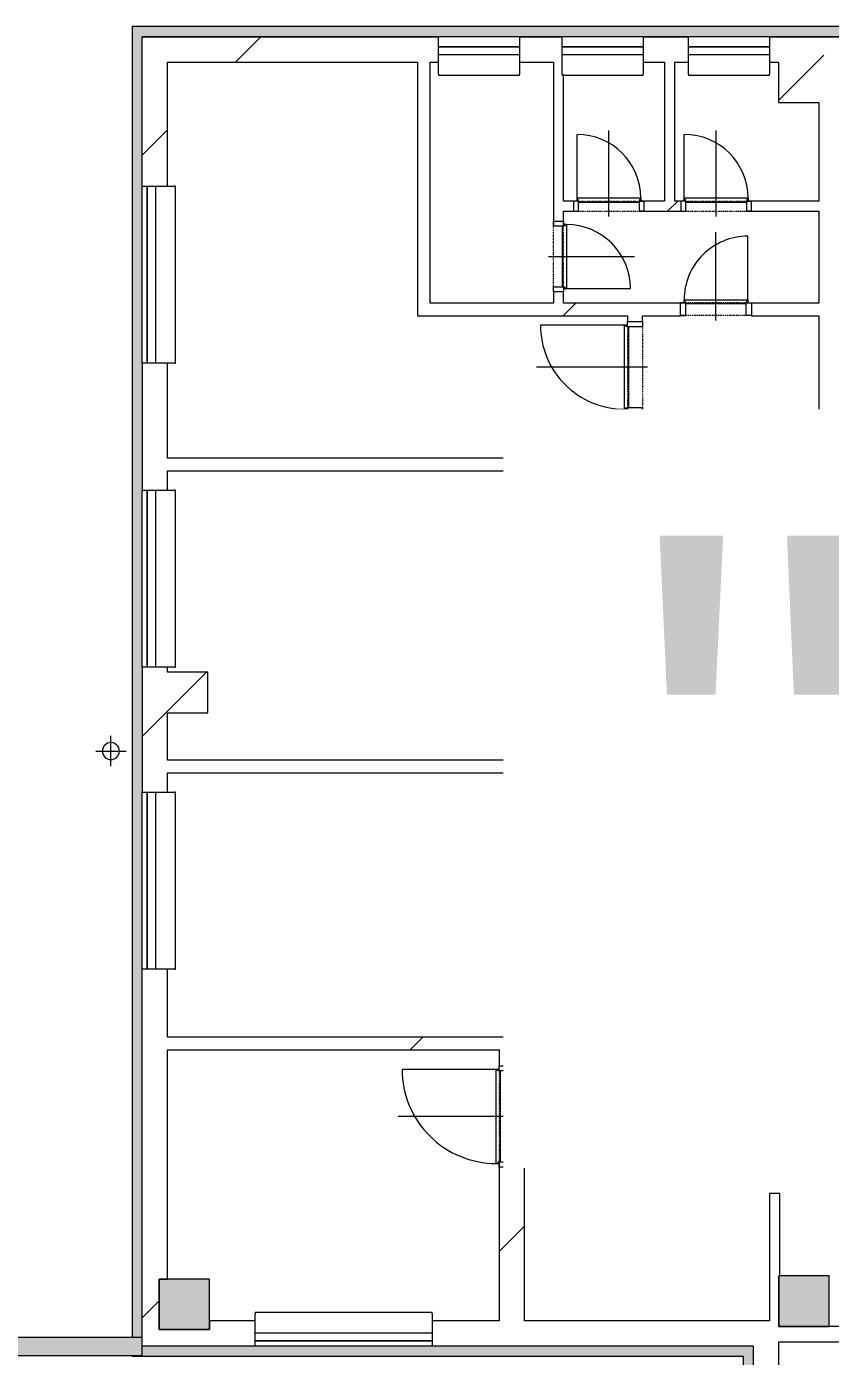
# Model space of a CAD drawing. Header units: millimetres. Extents: x -19993 to 479964, y -45352 to 20466.
# Drawn here: x 321371 to 329316, y -4239 to 8910 of the extents above; entities that cross this region are included whole.
import ezdxf

# ---------------------------------------------------------------- set-up
doc = ezdxf.new("R2010")
doc.units = ezdxf.units.MM
doc.linetypes.add('Čerchovaná se dvěma tečkami', pattern=[2.59, 1, -0.53, 0, -0.53, 0, -0.53])
for name, color, linetype, lineweight in [('A-DOOR', 31, 'Continuous', 9), ('A-DOOR-FRAM', 31, 'Continuous', 9), ('A-GENM', 13, 'Continuous', 9), ('A-GLAZ', 151, 'Continuous', 9), ('A-WALL', 113, 'Continuous', 9), ('A-WALL-PATT', 111, 'Continuous', 25), ('G-ANNO-TEXT', 231, 'Continuous', 9), ('P-PIPE', 3, 'Continuous', 9), ('P-PIPE-CNTR', 3, 'Continuous', 9), ('S-COLS', 52, 'Continuous', 9)]:
    doc.layers.add(name, color=color, linetype=linetype, lineweight=lineweight)
doc.styles.add('Arial_1', font='arial.ttf', dxfattribs={"height": 5000})
pattern_1 = [(45, (312002, 0), (-7184.2, 7184.2), []), (45, (314875, -3e-12), (-7184.2, 7184.2), []), (45, (320623, -7e-12), (-4310.5, 10058), [4064, -2032, 67, -1965])]
pattern_2 = [(45, (312002, 0), (-7184.2, 7184.2), []), (45, (314875, -3e-12), (-7184.2, 7184.2), []), (45, (320623, -8e-12), (-4310.5, 10058), [4064, -2032, 67, -1965])]
pattern_3 = [(45, (312002, 0), (-7184, 7184), []), (45, (314875, 0), (-7184, 7184), []), (45, (320623, 0), (-4310.5, 10058), [4064, -2032, 67, -1965])]

# ---------------------------------------------------------------- blocks, each defined once
blk = doc.blocks.new('OKNO_2k_ - OKNO_2k_1750 x 1750-1963716-Mapka _ závislý 16')
at = {"layer": 'A-GLAZ'}
for p, q in [((-875, 126), (875, 126)), ((-875, 75), (-875, 126)), ((875, 75), (-875, 75)), ((-875, 75), (875, 75)), ((-875, -5), (-875, 75)), ((875, 126), (875, 75)), ((875, 75), (875, -5)), ((875, -5), (-875, -5))]:
    blk.add_line(p, q, dxfattribs=at)
blk = doc.blocks.new('OKNO_1k - OKNO_1k_800x900-2034288-Mapka _ závislý 16')
at = {"layer": 'A-GLAZ'}
for p, q in [((-400, 126), (400, 126)), ((-400, 25), (-400, 126)), ((400, 25), (-400, 25)), ((-400, 25), (400, 25)), ((-400, -55), (-400, 25)), ((400, 126), (400, 25)), ((400, 25), (400, -55)), ((400, -55), (-400, -55))]:
    blk.add_line(p, q, dxfattribs=at)
blk = doc.blocks.new('parapet s nosem_vnitní - parapet s nosem_vnitní-1280353-Mapka _ závislý 16')
at = {"layer": 'A-GENM'}
for p, q in [((-400, -190), (-400, 0)), ((400, 0), (400, -190)), ((-400, -190), (-400, -200)), ((-400, -200), (400, -200)), ((-400, -200), (400, -200)), ((400, -200), (400, -190))]:
    blk.add_line(p, q, dxfattribs=at)
blk = doc.blocks.new('OKNO_1k - OKNO_1k_800x900-2034289-Mapka _ závislý 16')
at = {"layer": 'A-GLAZ'}
for p, q in [((-400, 126), (400, 126)), ((-400, 25), (-400, 126)), ((400, 25), (-400, 25)), ((-400, 25), (400, 25)), ((-400, -55), (-400, 25)), ((400, 126), (400, 25)), ((400, 25), (400, -55)), ((400, -55), (-400, -55))]:
    blk.add_line(p, q, dxfattribs=at)
blk = doc.blocks.new('Betonový čtvercový sloup - 400 x 400-V106-Mapka _ závislý 16')
at = {"layer": 'S-COLS'}
h = blk.add_hatch(dxfattribs=at)
h.set_pattern_fill('FP_157', color=256, style=0, pattern_type=2)
h.set_pattern_definition([(45, (-16971, -2366), (-7184, 7184), []), (45, (-14098, -2366), (-7184, 7184), []), (45, (-8350, -2366), (-4311, 10058), [4064, -2032, 67, -1965])])
h.paths.add_polyline_path([(-200, -200), (200, -200), (200, 200), (-200, 200)])
for p, q in [((200, 200), (-200, 200)), ((-200, 200), (-200, -200)), ((200, -200), (200, 200)), ((-200, -200), (200, -200))]:
    blk.add_line(p, q, dxfattribs=at)
blk = doc.blocks.new('parapet s nosem_vnitní - parapet s nosem_vnitní-1501804-Mapka _ závislý 16')
at = {"layer": 'A-GENM'}
for p, q in [((-875, -190), (-875, 0)), ((875, 0), (875, -190)), ((-875, -190), (-875, -200)), ((-875, -200), (875, -200)), ((-875, -200), (875, -200)), ((875, -200), (875, -190))]:
    blk.add_line(p, q, dxfattribs=at)
blk = doc.blocks.new('DVERE_1k_oblozka - DD03_01_800x1970_koupelna-1549494-Mapka _ závislý 16')
at = {"layer": 'A-DOOR'}
for p, q in [((-450, 78), (-400, 78)), ((-450, -72), (-450, 78)), ((-400, 78), (-400, -72)), ((0, 128), (0, -972)), ((400, 78), (450, 78)), ((400, -72), (400, 78)), ((450, 78), (450, -72)), ((-400, -72), (-450, -72)), ((-415, -72), (-415, -932)), ((-415, -87), (-400, -87)), ((-415, -102), (-415, -87)), ((415, -102), (-415, -102)), ((-400, -62), (400, -62)), ((305, -102), (-305, -102)), ((450, -72), (400, -72)), ((400, -87), (415, -87)), ((415, -102), (415, -72)), ((415, -87), (415, -102))]:
    blk.add_line(p, q, dxfattribs=at)
at = {"layer": 'A-DOOR', "linetype": 'Čerchovaná se dvěma tečkami'}
for p, q in [((-400, 78), (400, 78)), ((-400, -72), (400, -72))]:
    blk.add_line(p, q, dxfattribs=at)
at = {"layer": 'A-DOOR'}
blk.add_arc((-415, -102), 830, 270, 0, dxfattribs=at)
at = {"layer": 'A-DOOR-FRAM'}
for p, q in [((-450, 78), (-400, 78)), ((-400, 78), (-400, -72)), ((400, -72), (400, 78)), ((450, 78), (400, 78)), ((-400, -72), (-450, -72)), ((400, -72), (450, -72))]:
    blk.add_line(p, q, dxfattribs=at)
blk = doc.blocks.new('DVERE_1k_oblozka - DD03_01_600x1970_koupelna-1940558-Mapka _ závislý 16')
at = {"layer": 'A-DOOR'}
for p, q in [((-350, 65), (-300, 65)), ((-350, -60), (-350, 65)), ((-300, 65), (-300, -60)), ((0, 115), (0, -760)), ((300, 65), (350, 65)), ((300, -60), (300, 65)), ((350, 65), (350, -60)), ((-300, -60), (-350, -60)), ((-315, -60), (-315, -720)), ((-315, -75), (-300, -75)), ((-315, -90), (-315, -75)), ((315, -90), (-315, -90)), ((-300, -50), (300, -50)), ((205, -90), (-205, -90)), ((350, -60), (300, -60)), ((300, -75), (315, -75)), ((315, -90), (315, -60)), ((315, -75), (315, -90))]:
    blk.add_line(p, q, dxfattribs=at)
at = {"layer": 'A-DOOR', "linetype": 'Čerchovaná se dvěma tečkami'}
for p, q in [((-300, 65), (300, 65)), ((-300, -60), (300, -60))]:
    blk.add_line(p, q, dxfattribs=at)
at = {"layer": 'A-DOOR'}
blk.add_arc((-315, -90), 630, 270, 0, dxfattribs=at)
at = {"layer": 'A-DOOR-FRAM'}
for p, q in [((-350, 65), (-300, 65)), ((-300, 65), (-300, -60)), ((300, -60), (300, 65)), ((350, 65), (300, 65)), ((-300, -60), (-350, -60)), ((300, -60), (350, -60))]:
    blk.add_line(p, q, dxfattribs=at)
blk = doc.blocks.new('DVERE_1k_oblozka - DD03_01_600x1970_koupelna-1549500-Mapka _ závislý 16')
at = {"layer": 'A-DOOR'}
for p, q in [((-315, 47), (-315, 707)), ((0, -103), (0, 747)), ((-300, 47), (-350, 47)), ((-350, 47), (-350, -53)), ((315, 77), (-315, 77)), ((-315, 77), (-315, 62)), ((-315, 62), (-300, 62)), ((-300, -53), (-300, 47)), ((-300, 37), (300, 37)), ((205, 77), (-205, 77)), ((300, 62), (315, 62)), ((350, 47), (300, 47)), ((300, 47), (300, -53)), ((315, 62), (315, 77)), ((315, 77), (315, 47)), ((350, -53), (350, 47)), ((-350, -53), (-300, -53)), ((300, -53), (350, -53))]:
    blk.add_line(p, q, dxfattribs=at)
at = {"layer": 'A-DOOR', "linetype": 'Čerchovaná se dvěma tečkami'}
for p, q in [((-300, 47), (300, 47)), ((-300, -53), (300, -53))]:
    blk.add_line(p, q, dxfattribs=at)
at = {"layer": 'A-DOOR'}
blk.add_arc((-315, 77), 630, 360, 90, dxfattribs=at)
at = {"layer": 'A-DOOR-FRAM'}
for p, q in [((-300, 47), (-350, 47)), ((-300, -53), (-300, 47)), ((300, 47), (300, -53)), ((300, 47), (350, 47)), ((-350, -53), (-300, -53)), ((350, -53), (300, -53))]:
    blk.add_line(p, q, dxfattribs=at)
blk = doc.blocks.new('DVERE_1k_oblozka - DD03_01_600x1970_koupelna-1549499-Mapka _ závislý 16')
at = {"layer": 'A-DOOR'}
for p, q in [((-350, 53), (-300, 53)), ((-350, -47), (-350, 53)), ((-300, 53), (-300, -47)), ((0, 103), (0, -747)), ((300, 53), (350, 53)), ((300, -47), (300, 53)), ((350, 53), (350, -47)), ((-300, -47), (-350, -47)), ((-315, -47), (-315, -707)), ((-315, -62), (-300, -62)), ((-315, -77), (-315, -62)), ((315, -77), (-315, -77)), ((-300, -37), (300, -37)), ((205, -77), (-205, -77)), ((350, -47), (300, -47)), ((300, -62), (315, -62)), ((315, -77), (315, -47)), ((315, -62), (315, -77))]:
    blk.add_line(p, q, dxfattribs=at)
at = {"layer": 'A-DOOR', "linetype": 'Čerchovaná se dvěma tečkami'}
for p, q in [((-300, 53), (300, 53)), ((-300, -47), (300, -47))]:
    blk.add_line(p, q, dxfattribs=at)
at = {"layer": 'A-DOOR'}
blk.add_arc((-315, -77), 630, 270, 0, dxfattribs=at)
at = {"layer": 'A-DOOR-FRAM'}
for p, q in [((-350, 53), (-300, 53)), ((-300, 53), (-300, -47)), ((300, -47), (300, 53)), ((350, 53), (300, 53)), ((-300, -47), (-350, -47)), ((300, -47), (350, -47))]:
    blk.add_line(p, q, dxfattribs=at)
blk = doc.blocks.new('DVERE_1k_oblozka - DD03_01_800x1970_koupelna-1941344-Mapka _ závislý 16')
at = {"layer": 'A-DOOR'}
for p, q in [((0, 178), (0, -1022)), ((-450, 128), (-400, 128)), ((-450, -122), (-450, 128)), ((-400, 128), (-400, -122)), ((400, 128), (450, 128)), ((400, -122), (400, 128)), ((450, 128), (450, -122)), ((-400, -122), (-450, -122)), ((-415, -122), (-415, -982)), ((-400, -112), (400, -112)), ((450, -122), (400, -122)), ((415, -152), (415, -122)), ((-415, -137), (-400, -137)), ((-415, -152), (-415, -137)), ((415, -152), (-415, -152)), ((305, -152), (-305, -152)), ((400, -137), (415, -137)), ((415, -137), (415, -152))]:
    blk.add_line(p, q, dxfattribs=at)
at = {"layer": 'A-DOOR', "linetype": 'Čerchovaná se dvěma tečkami'}
for p, q in [((-400, 128), (400, 128)), ((-400, -122), (400, -122))]:
    blk.add_line(p, q, dxfattribs=at)
at = {"layer": 'A-DOOR'}
blk.add_arc((-415, -152), 830, 270, 0, dxfattribs=at)
at = {"layer": 'A-DOOR-FRAM'}
for p, q in [((-450, 128), (-400, 128)), ((-400, 128), (-400, -122)), ((400, -122), (400, 128)), ((450, 128), (400, 128)), ((-400, -122), (-450, -122)), ((400, -122), (450, -122))]:
    blk.add_line(p, q, dxfattribs=at)
blk = doc.blocks.new('DVERE_1k_oblozka - DD03_01_900x1970-1941784-Mapka _ závislý 16')
at = {"layer": 'A-DOOR'}
for p, q in [((0, 178), (0, -1122)), ((-500, 128), (-450, 128)), ((-500, -122), (-500, 128)), ((-450, 128), (-450, -122)), ((450, 128), (500, 128)), ((450, -122), (450, 128)), ((500, 128), (500, -122)), ((-450, -122), (-500, -122)), ((-465, -122), (-465, -1082)), ((-450, -112), (450, -112)), ((500, -122), (450, -122)), ((465, -152), (465, -122)), ((-465, -137), (-450, -137)), ((-465, -152), (-465, -137)), ((465, -152), (-465, -152)), ((355, -152), (-355, -152)), ((450, -137), (465, -137)), ((465, -137), (465, -152))]:
    blk.add_line(p, q, dxfattribs=at)
at = {"layer": 'A-DOOR', "linetype": 'Čerchovaná se dvěma tečkami'}
for p, q in [((-450, 128), (450, 128)), ((-450, -122), (450, -122))]:
    blk.add_line(p, q, dxfattribs=at)
at = {"layer": 'A-DOOR'}
blk.add_arc((-465, -152), 930, 270, 0, dxfattribs=at)
at = {"layer": 'A-DOOR-FRAM'}
for p, q in [((-500, 128), (-450, 128)), ((-450, 128), (-450, -122)), ((450, -122), (450, 128)), ((500, 128), (450, 128)), ((-450, -122), (-500, -122)), ((450, -122), (500, -122))]:
    blk.add_line(p, q, dxfattribs=at)
blk = doc.blocks.new('DVERE_1k_oblozka - DD03_01_800x1970_koupelna-2042788-Mapka _ závislý 16')
at = {"layer": 'A-DOOR'}
for p, q in [((0, -78), (0, 922)), ((-415, 22), (-415, 882)), ((-400, 22), (-450, 22)), ((-450, 22), (-450, -28)), ((415, 52), (-415, 52)), ((-415, 52), (-415, 37)), ((-415, 37), (-400, 37)), ((-400, -28), (-400, 22)), ((-400, 12), (400, 12)), ((305, 52), (-305, 52)), ((400, 37), (415, 37)), ((450, 22), (400, 22)), ((400, 22), (400, -28)), ((415, 37), (415, 52)), ((415, 52), (415, 22)), ((450, -28), (450, 22)), ((-450, -28), (-400, -28)), ((400, -28), (450, -28))]:
    blk.add_line(p, q, dxfattribs=at)
at = {"layer": 'A-DOOR', "linetype": 'Čerchovaná se dvěma tečkami'}
for p, q in [((-400, 22), (400, 22)), ((-400, -28), (400, -28))]:
    blk.add_line(p, q, dxfattribs=at)
at = {"layer": 'A-DOOR'}
blk.add_arc((-415, 52), 830, 360, 90, dxfattribs=at)
at = {"layer": 'A-DOOR-FRAM'}
for p, q in [((-400, 22), (-450, 22)), ((-400, -28), (-400, 22)), ((400, 22), (400, -28)), ((400, 22), (450, 22)), ((-450, -28), (-400, -28)), ((450, -28), (400, -28))]:
    blk.add_line(p, q, dxfattribs=at)

msp = doc.modelspace()

# ---------------------------------------------------------------- hatches: boundary and pattern name
at = {"layer": 'A-WALL-PATT', "lineweight": 9}
h = msp.add_hatch(color=256, dxfattribs=at)
h.paths.add_polyline_path([(338434, 8810), (338434, 8910), (332905, 8910), (332905, 8810), (338334, 8810)])
h.paths.add_polyline_path([(322514, 8810), (331105, 8810), (331105, 8910), (322414, 8910), (322414, 8810)])
for color, points in [(256, [(322414, -4050), (322514, -4050), (322514, 8810), (322414, 8810), (322414, -3886)]), (256, [(322514, -4230), (322514, -4050), (321208, -4050), (321209, -4230), (322414, -4230)]), (256, [(327333, -4236), (328455, -4230), (328455, -4136), (322514, -4136), (322514, -4236), (323225, -4236)]), (41, [(328455, -16143), (328555, -16143), (328555, -4136), (328455, -4136), (328455, -14713)])]:
    msp.add_hatch(color=color, dxfattribs=at).paths.add_polyline_path(points)
h = msp.add_hatch(dxfattribs=at)
h.set_pattern_fill('FP_109', color=256, angle=45, style=0, pattern_type=2)
h.set_pattern_definition(pattern_2)
h.paths.add_polyline_path([(338084, 8560), (338334, 8560), (338334, 8810), (336045, 8810), (336045, 8560), (336467, 8560)])
h.paths.add_polyline_path([(322764, 8560), (325444, 8560), (325444, 8810), (322514, 8810), (322514, 8560)])
h.paths.add_polyline_path([(326664, 8560), (326664, 8810), (326244, 8810), (326244, 8560), (326579, 8560)])
h.paths.add_polyline_path([(333769, 8560), (335245, 8560), (335245, 8810), (332905, 8810), (332905, 8560)])
h.paths.add_polyline_path([(327464, 8560), (327914, 8578), (327914, 8810), (327464, 8810), (327464, 8605)])
h.paths.add_polyline_path([(328714, 8560), (331105, 8560), (331105, 8810), (328714, 8810), (328714, 8630)])
h = msp.add_hatch(dxfattribs=at)
h.set_pattern_fill('FP_108', color=256, angle=45, style=0, pattern_type=2)
h.set_pattern_definition(pattern_1)
h.paths.add_polyline_path([(322514, -3886), (322680, -3886), (322680, -3474), (322764, -3474), (322764, -408), (322514, -408), (322514, -3474)])
h.paths.add_polyline_path([(322644, 1342), (322764, 1342), (322764, 2578), (322514, 2578), (322514, 1342), (322564, 1342)])
h.paths.add_polyline_path([(322644, 4328), (322764, 4328), (322764, 5583), (322514, 5583), (322514, 4328), (322564, 4328)])
h.paths.add_polyline_path([(322514, 7333), (322764, 7333), (322764, 8560), (322514, 8560)])
h = msp.add_hatch(dxfattribs=at)
h.set_pattern_fill('FP_114', color=256, angle=45, style=0, pattern_type=2)
h.set_pattern_definition(pattern_1)
h.paths.add_polyline_path([(325361, 6177), (325361, 8560), (325236, 8560), (325236, 6177)])
h = msp.add_hatch(dxfattribs=at)
h.set_pattern_fill('FP_114', color=256, angle=45, style=0, pattern_type=2)
h.set_pattern_definition(pattern_1)
h.paths.add_polyline_path([(326579, 6177), (326679, 6177), (326679, 6287), (326579, 6287)])
h.paths.add_polyline_path([(326679, 6987), (326664, 8560), (326579, 8560), (326579, 6987)])
h = msp.add_hatch(dxfattribs=at)
h.set_pattern_fill('FP_114', color=256, angle=45, style=0, pattern_type=2)
h.set_pattern_definition(pattern_1)
h.paths.add_polyline_path([(327777, 7184), (327777, 8560), (327677, 8560), (327677, 7184)])
h = msp.add_hatch(dxfattribs=at)
h.set_pattern_fill('FP_109', color=256, angle=45, style=0, pattern_type=2)
h.set_pattern_definition(pattern_1)
h.paths.add_polyline_path([(329328, 4725), (329328, 8560), (329203, 8560), (329203, 4725)])
h = msp.add_hatch(dxfattribs=at)
h.set_pattern_fill('FP_108', color=256, angle=45, style=0, pattern_type=2)
h.set_pattern_definition(pattern_1)
h.paths.add_polyline_path([(327677, 7084), (327837, 7084), (327837, 7184), (327477, 7184), (327477, 7084)])
h.paths.add_polyline_path([(328537, 7084), (329203, 7084), (329203, 7184), (328537, 7184)])
h.paths.add_polyline_path([(326777, 7084), (326777, 7184), (326679, 7184), (326679, 7084)])
h = msp.add_hatch(dxfattribs=at)
h.set_pattern_fill('FP_108', color=256, angle=45, style=0, pattern_type=2)
h.set_pattern_definition(pattern_1)
h.paths.add_polyline_path([(327835, 6052), (327835, 6177), (325236, 6177), (325236, 6052), (327460, 6052)])
h.paths.add_polyline_path([(328535, 6052), (329203, 6052), (329203, 6177), (328535, 6177)])
h = msp.add_hatch(dxfattribs=at)
h.set_pattern_fill('FP_114', color=256, angle=45, style=0, pattern_type=2)
h.set_pattern_definition(pattern_1)
h.paths.add_polyline_path([(327460, 5048), (327460, 5093), (327310, 5093), (327333, 5048)])
h.paths.add_polyline_path([(327460, 5993), (327460, 6052), (327310, 6052), (327333, 5993)])
h = msp.add_hatch(dxfattribs=at)
h.set_pattern_fill('FP_109', color=256, angle=45, style=0, pattern_type=2)
h.set_pattern_definition(pattern_1)
h.paths.add_polyline_path([(327210, -1083), (327460, -1083), (327460, 2), (327210, 2)])
h.paths.add_polyline_path([(327210, 902), (327460, 902), (327460, 3077), (327210, 3077), (327210, 1178)])
h.paths.add_polyline_path([(327333, 3977), (327460, 3977), (327460, 5048), (327210, 5048), (327210, 3977)])
h = msp.add_hatch(dxfattribs=at)
h.set_pattern_fill('FP_108', color=256, angle=45, style=0, pattern_type=2)
h.set_pattern_definition(pattern_1)
h.paths.add_polyline_path([(322764, 4519), (327210, 4519), (327210, 4644), (322764, 4644)])
h = msp.add_hatch(dxfattribs=at)
h.set_pattern_fill('FP_108', color=256, angle=45, style=0, pattern_type=2)
h.set_pattern_definition(pattern_1)
h.paths.add_polyline_path([(328680, -1151), (328730, -1151), (328730, 2919), (328680, 2919), (328680, 1178)])
h = msp.add_hatch(dxfattribs=at)
h.set_pattern_fill('FP_109', color=256, angle=45, style=0, pattern_type=2)
h.set_pattern_definition(pattern_2)
h.paths.add_polyline_path([(340615, 2869), (341225, 2869), (341225, 2919), (340615, 2919)])
h.paths.add_polyline_path([(330752, 2869), (331365, 2869), (331365, 2919), (328730, 2919), (328730, 2869)])
h.paths.add_polyline_path([(337527, 2869), (337527, 2919), (336467, 2919), (336467, 2869), (337032, 2869)])
h.paths.add_polyline_path([(339615, 2869), (339615, 2919), (338527, 2919), (338527, 2869), (339112, 2869)])
h.paths.add_polyline_path([(334295, 2869), (335467, 2869), (335467, 2919), (334295, 2919)])
h.paths.add_polyline_path([(332265, 2869), (333395, 2869), (333395, 2919), (332265, 2919)])
h = msp.add_hatch(dxfattribs=at)
h.set_pattern_fill('FP_108', color=256, angle=45, style=0, pattern_type=2)
h.set_pattern_definition(pattern_1)
h.paths.add_polyline_path([(322764, 1532), (327210, 1532), (327210, 1657), (322764, 1657)])
h = msp.add_hatch(dxfattribs=at)
h.set_pattern_fill('FP_108', color=256, angle=45, style=0, pattern_type=2)
h.set_pattern_definition(pattern_1)
h.paths.add_polyline_path([(327210, -1083), (327460, -1201), (327460, -1083), (327333, -1083)])
h.paths.add_polyline_path([(327460, -1208), (327210, -1083), (322764, -1083), (322764, -1208), (327333, -1208)])
h = msp.add_hatch(dxfattribs=at)
h.set_pattern_fill('FP_109', color=256, angle=45, style=0, pattern_type=2)
h.set_pattern_definition(pattern_2)
h.paths.add_polyline_path([(328730, -1201), (328730, -1151), (328580, -1151), (328580, -1201), (328680, -1201)])
h.paths.add_polyline_path([(327460, -1201), (327680, -1201), (327680, -1151), (327460, -1151)])
h = msp.add_hatch(dxfattribs=at)
h.set_pattern_fill('FP_109', color=256, angle=45, style=0, pattern_type=2)
h.set_pattern_definition(pattern_1)
h.paths.add_polyline_path([(326293, -3886), (326293, -2366), (326043, -2366), (326043, -3886)])
h.paths.add_polyline_path([(326043, -1366), (326293, -1366), (326293, -1208), (326043, -1208)])
h = msp.add_hatch(dxfattribs=at)
h.set_pattern_fill('FP_109', color=256, angle=45, style=0, pattern_type=2)
h.set_pattern_definition(pattern_1)
h.paths.add_polyline_path([(328715, -3943), (328805, -3943), (328805, -2628), (328715, -2628), (328715, -3886)])
h = msp.add_hatch(dxfattribs=at)
h.set_pattern_fill('FP_108', color=256, angle=45, style=0, pattern_type=2)
h.set_pattern_definition(pattern_1)
h.paths.add_polyline_path([(328455, -4136), (328555, -4136), (328555, -3886), (325379, -3907), (325379, -4136), (327333, -4136)])
h.paths.add_polyline_path([(323180, -4136), (323629, -4136), (323629, -3886), (323180, -3886), (323180, -3974), (322680, -3974), (322680, -3886), (322514, -3886), (322514, -4136), (322680, -4136)])
h = msp.add_hatch(dxfattribs=at)
h.set_pattern_fill('FP_108', color=256, angle=45, style=0, pattern_type=2)
h.set_pattern_definition(pattern_1)
h.paths.add_polyline_path([(328805, -16143), (328805, -13593), (328555, -13593), (328555, -16143)])
h.paths.add_polyline_path([(328805, -11193), (328805, -9943), (328555, -9943), (328555, -11193), (328701, -11193)])
h.paths.add_polyline_path([(328805, -7543), (328805, -3943), (328715, -3943), (328715, -3886), (328555, -3886), (328555, -7543), (328685, -7543)])
h = msp.add_hatch(dxfattribs=at)
h.set_pattern_fill('FP_108', color=256, angle=45, style=0, pattern_type=2)
h.set_pattern_definition(pattern_1)
h.paths.add_polyline_path([(331440, -4093), (335212, -4093), (335212, -3956), (328805, -3956), (328805, -4093), (329305, -4093)])
at = {"layer": 'S-COLS'}
h = msp.add_hatch(dxfattribs=at)
h.set_pattern_fill('FP_150', color=256, style=0, pattern_type=2)
h.set_pattern_definition(pattern_3)
h.paths.add_polyline_path([(328803, 8160), (329203, 8160), (329203, 8560), (328803, 8560)])
h = msp.add_hatch(dxfattribs=at)
h.set_pattern_fill('FP_150', color=256, style=0, pattern_type=2)
h.set_pattern_definition(pattern_3)
h.paths.add_polyline_path([(322764, 2126), (323164, 2126), (323164, 2526), (322764, 2526)])
for points in [[(323180, -3974), (323180, -3474), (322680, -3474), (322680, -3974), (322764, -3974)], [(328815, -3943), (329305, -3943), (329305, -3443), (328805, -3443), (328805, -3943)]]:
    msp.add_hatch(color=256, dxfattribs=at).paths.add_polyline_path(points)

# ---------------------------------------------------------------- linework, layer by layer
at = {"layer": 'A-WALL'}
for p, q in [((331105, 8910), (322414, 8910)), ((322414, 8910), (322414, -4050)), ((322514, 8810), (325444, 8810)), ((325444, 8810), (322514, 8810)), ((322514, 7333), (322514, 8810)), ((326244, 8810), (326664, 8810)), ((326664, 8810), (326244, 8810)), ((327464, 8810), (327914, 8810)), ((327914, 8810), (327464, 8810)), ((328714, 8810), (331105, 8810)), ((331105, 8810), (328714, 8810)), ((322764, 7333), (322764, 8560)), ((322764, 8560), (325236, 8560)), ((325236, 8560), (325236, 6052)), ((325361, 8560), (325444, 8560)), ((325361, 6177), (325361, 8560)), ((326244, 8560), (326579, 8560)), ((326579, 8560), (326579, 6987)), ((327464, 8560), (327677, 8560)), ((327677, 8560), (327677, 7184)), ((327777, 8560), (327914, 8560)), ((327777, 7184), (327777, 8560)), ((328714, 8560), (328803, 8560)), ((326679, 7184), (326679, 8440)), ((329203, 8160), (329203, 7184)), ((326777, 7184), (326679, 7184)), ((327677, 7184), (327477, 7184)), ((327837, 7184), (327777, 7184)), ((329203, 7184), (328537, 7184)), ((326679, 7084), (326777, 7084)), ((326679, 6987), (326679, 7084)), ((327477, 7084), (327837, 7084)), ((328537, 7084), (329203, 7084)), ((329203, 7084), (329203, 6177)), ((326579, 6287), (326579, 6177)), ((326679, 6177), (326679, 6287)), ((325236, 6052), (327310, 6052)), ((326579, 6177), (325361, 6177)), ((327835, 6177), (326679, 6177)), ((327310, 6052), (327310, 5993)), ((327460, 6052), (327835, 6052)), ((327460, 5993), (327460, 6052)), ((329203, 6177), (328535, 6177)), ((328535, 6052), (329203, 6052)), ((329203, 6052), (329203, 4725)), ((322514, 5583), (322514, 4328)), ((322764, 4644), (322764, 5583)), ((327210, 5048), (327210, 4644)), ((327310, 5048), (327210, 5048)), ((327310, 5093), (327310, 5048)), ((327460, 3977), (327460, 5093)), ((327210, 4644), (322764, 4644)), ((329203, 4725), (329328, 4725)), ((322764, 4328), (322764, 4519)), ((322764, 4519), (327210, 4519)), ((327210, 4519), (327210, 3977)), ((327210, 3077), (327210, 1657)), ((327460, 902), (327460, 3077)), ((328680, 2919), (328680, -1151)), ((331365, 2919), (328680, 2919)), ((328730, -1201), (328730, 2869)), ((328730, 2869), (330752, 2869)), ((322514, 2578), (322514, 1342)), ((322764, 2526), (322764, 2578)), ((322764, 1657), (322764, 2126)), ((327210, 1657), (322764, 1657)), ((322764, 1342), (322764, 1532)), ((322764, 1532), (327210, 1532)), ((327210, 1532), (327210, 902)), ((327210, 2), (327210, -1083)), ((327460, -1151), (327460, 2)), ((322514, -4230), (322514, -408)), ((322764, -1083), (322764, -408)), ((327210, -1083), (322764, -1083)), ((327680, -1151), (327460, -1151)), ((328680, -1151), (328580, -1151)), ((322764, -3474), (322764, -1208)), ((322764, -1208), (326043, -1208)), ((326043, -1208), (326043, -1366)), ((326293, -1208), (327460, -1208)), ((326293, -1366), (326293, -1208)), ((327460, -1208), (327460, -1201)), ((327460, -1201), (327680, -1201)), ((328580, -1201), (328730, -1201)), ((326043, -2366), (326043, -3886)), ((326293, -3886), (326293, -2366)), ((328715, -2628), (328715, -3886)), ((328815, -2628), (328715, -2628)), ((328815, -3443), (328815, -2628)), ((322680, -3974), (322680, -3474)), ((322680, -3474), (322764, -3474)), ((328805, -3943), (328805, -3443)), ((328805, -3443), (328815, -3443)), ((323629, -3886), (323180, -3886)), ((323180, -3886), (323180, -3974)), ((326043, -3886), (325379, -3886)), ((328715, -3886), (326293, -3886)), ((334617, -3943), (328805, -3943)), ((322514, -4050), (321208, -4050)), ((323180, -3974), (322680, -3974)), ((323629, -4136), (322514, -4136)), ((328555, -4136), (325379, -4136)), ((328805, -7543), (328805, -4093)), ((328805, -4093), (335212, -4093)), ((321209, -4230), (322514, -4230)), ((322414, -4230), (322414, -4236)), ((322414, -4236), (328455, -4236))]:
    msp.add_line(p, q, dxfattribs=at)
at = {"layer": 'A-WALL', "color": 40}
for p, q in [((328555, -7543), (328555, -4136)), ((328455, -4236), (328455, -16143))]:
    msp.add_line(p, q, dxfattribs=at)
at = {"layer": 'P-PIPE'}
for start, end in [(0, 180), (180, 360)]:
    msp.add_arc((322204, 1747), 84.1, start, end, dxfattribs=at)
at = {"layer": 'P-PIPE-CNTR'}
for p, q in [((322204, 1597), (322204, 1897)), ((322054, 1747), (322354, 1747))]:
    msp.add_line(p, q, dxfattribs=at)
at = {"layer": 'S-COLS'}
for p, q in [((328803, 8560), (328803, 8160)), ((328803, 8160), (329203, 8160)), ((323164, 2526), (322764, 2526)), ((323164, 2126), (323164, 2526)), ((322764, 2126), (323164, 2126)), ((322764, -3474), (322680, -3474)), ((322680, -3474), (322680, -3886)), ((323180, -3474), (322764, -3474)), ((323180, -3886), (323180, -3474)), ((328815, -3443), (328805, -3443)), ((328805, -3443), (328805, -3943)), ((329305, -3443), (328815, -3443)), ((329305, -3943), (329305, -3443)), ((322680, -3886), (322680, -3974)), ((323180, -3974), (323180, -3886)), ((328805, -3943), (329305, -3943)), ((322680, -3974), (323180, -3974))]:
    msp.add_line(p, q, dxfattribs=at)

# ---------------------------------------------------------------- block references
at = {"layer": 'A-DOOR'}
for name, p in [('DVERE_1k_oblozka - DD03_01_600x1970_koupelna-1549500-Mapka _ závislý 16', (327127, 7137)), ('DVERE_1k_oblozka - DD03_01_600x1970_koupelna-1549500-Mapka _ závislý 16', (328187, 7137)), ('DVERE_1k_oblozka - DD03_01_800x1970_koupelna-2042788-Mapka _ závislý 16', (328130, -1173))]:
    msp.add_blockref(name, p, dxfattribs=at)
for name, p, rotation in [('DVERE_1k_oblozka - DD03_01_600x1970_koupelna-1549499-Mapka _ závislý 16', (326632, 6637), 89.9999999999999), ('DVERE_1k_oblozka - DD03_01_600x1970_koupelna-1940558-Mapka _ závislý 16', (328185, 6118), 180), ('DVERE_1k_oblozka - DD03_01_800x1970_koupelna-1549494-Mapka _ závislý 16', (327382, 5543), 269.9999999999999), ('DVERE_1k_oblozka - DD03_01_800x1970_koupelna-1941344-Mapka _ závislý 16', (327332, 3527), 269.9999999999999), ('DVERE_1k_oblozka - DD03_01_800x1970_koupelna-1941344-Mapka _ závislý 16', (327332, 452), 269.9999999999999), ('DVERE_1k_oblozka - DD03_01_900x1970-1941784-Mapka _ závislý 16', (326165, -1866), 269.9999999999999)]:
    msp.add_blockref(name, p, dxfattribs=dict(at, rotation=rotation))
at = {"layer": 'A-GENM'}
for p in [(325844, 8630), (327064, 8630), (328314, 8630)]:
    msp.add_blockref('parapet s nosem_vnitní - parapet s nosem_vnitní-1280353-Mapka _ závislý 16', p, dxfattribs=at)
for p, rotation in [((322644, 6458), 89.99999999999991), ((322644, 3453), 89.99999999999991), ((322644, 467), 89.99999999999991), ((324504, -4006), 180)]:
    msp.add_blockref('parapet s nosem_vnitní - parapet s nosem_vnitní-1501804-Mapka _ závislý 16', p, dxfattribs=dict(at, rotation=rotation))
at = {"layer": 'A-GLAZ'}
for name, p in [('OKNO_1k - OKNO_1k_800x900-2034288-Mapka _ závislý 16', (325844, 8685)), ('OKNO_1k - OKNO_1k_800x900-2034289-Mapka _ závislý 16', (327064, 8685)), ('OKNO_1k - OKNO_1k_800x900-2034288-Mapka _ závislý 16', (328314, 8685))]:
    msp.add_blockref(name, p, dxfattribs=at)
for p, rotation in [((322639, 6458), 89.99999999999991), ((322639, 3453), 89.99999999999991), ((322639, 467), 89.99999999999991), ((324504, -4011), 180)]:
    msp.add_blockref('OKNO_2k_ - OKNO_2k_1750 x 1750-1963716-Mapka _ závislý 16', p, dxfattribs=dict(at, rotation=rotation))
at = {"layer": 'S-COLS'}
msp.add_blockref('Betonový čtvercový sloup - 400 x 400-V106-Mapka _ závislý 16', (328973, 2366), dxfattribs=at)

# ---------------------------------------------------------------- next in the draw order: texts
at = {"layer": 'G-ANNO-TEXT', "color": 7, "insert": (327332, 3876), "char_height": 5000, "width": 11704.64, "attachment_point": 1, "style": 'Arial_1', "bg_fill": 3, "box_fill_scale": 1.25, "bg_fill_color": 256, "bg_fill_true_color": 13158600, "bg_fill_transparency": 0}
msp.add_mtext('"A"', dxfattribs=at)

doc.saveas('drawing.dxf')
